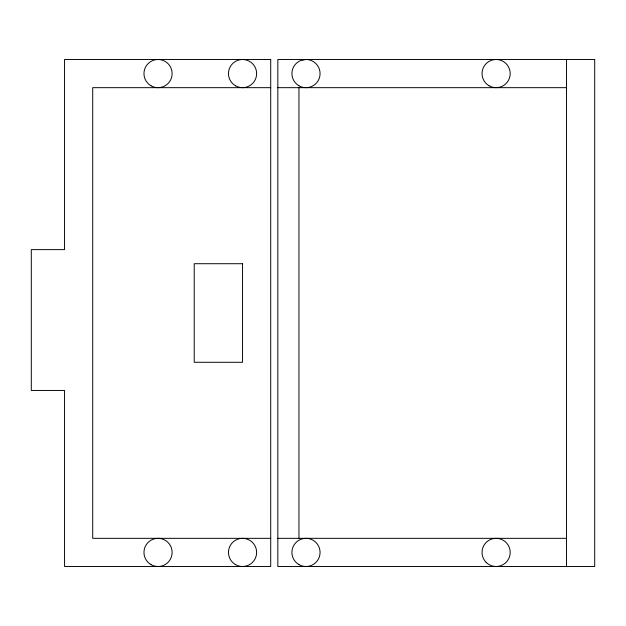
<?xml version="1.0" encoding="UTF-8"?>
<svg xmlns="http://www.w3.org/2000/svg" width="626" height="626" viewBox="0 0 626 626"><rect width="100%" height="100%" fill="white"/><g stroke="black" fill="none" stroke-linecap="round" stroke-linejoin="round"><path stroke-width="0.94" d="M302.35 59.979L305.997 59.501M270.714 87.671L92.718 87.671L92.718 538.329L270.714 538.329M277.827 87.671L566.53 87.671M277.827 538.329L566.53 538.329M566.53 59.501L566.53 566.499M298.954 87.671L298.954 538.329M270.714 59.501L64.556 59.501L64.556 249.625L31.3 249.625L31.3 390.46L64.556 390.46L64.556 566.499L270.714 566.499L270.714 59.501M594.7 59.501L277.827 59.501L277.827 566.499L594.7 566.499L594.7 59.501M242.552 263.71L194.216 263.71L194.216 362.29L242.552 362.29L242.552 263.71M489.078 85.785A14.085 14.085 0 0 0 510.198 73.586A14.085 14.085 0 0 0 489.078 61.387A14.085 14.085 0 0 0 489.078 85.785M298.954 85.785A14.085 14.085 0 0 0 320.074 73.586A14.085 14.085 0 0 0 298.954 61.387A14.085 14.085 0 0 0 298.954 85.785M486.159 562.375A14.085 14.085 0 0 0 509.72 556.06A14.085 14.085 0 0 0 492.474 538.814A14.085 14.085 0 0 0 486.159 562.375M298.954 564.613A14.085 14.085 0 0 0 320.074 552.414A14.085 14.085 0 0 0 298.954 540.215A14.085 14.085 0 0 0 298.954 564.613M151.007 564.613A14.085 14.085 0 0 0 172.134 552.414A14.085 14.085 0 0 0 151.007 540.215A14.085 14.085 0 0 0 151.007 564.613M235.509 564.613A14.085 14.085 0 0 0 256.629 552.414A14.085 14.085 0 0 0 235.509 540.215A14.085 14.085 0 0 0 235.509 564.613M151.007 85.785A14.085 14.085 0 0 0 172.134 73.586A14.085 14.085 0 0 0 151.007 61.387A14.085 14.085 0 0 0 151.007 85.785M235.509 85.785A14.085 14.085 0 0 0 256.629 73.586A14.085 14.085 0 0 0 235.509 61.387A14.085 14.085 0 0 0 235.509 85.785"/></g></svg>
